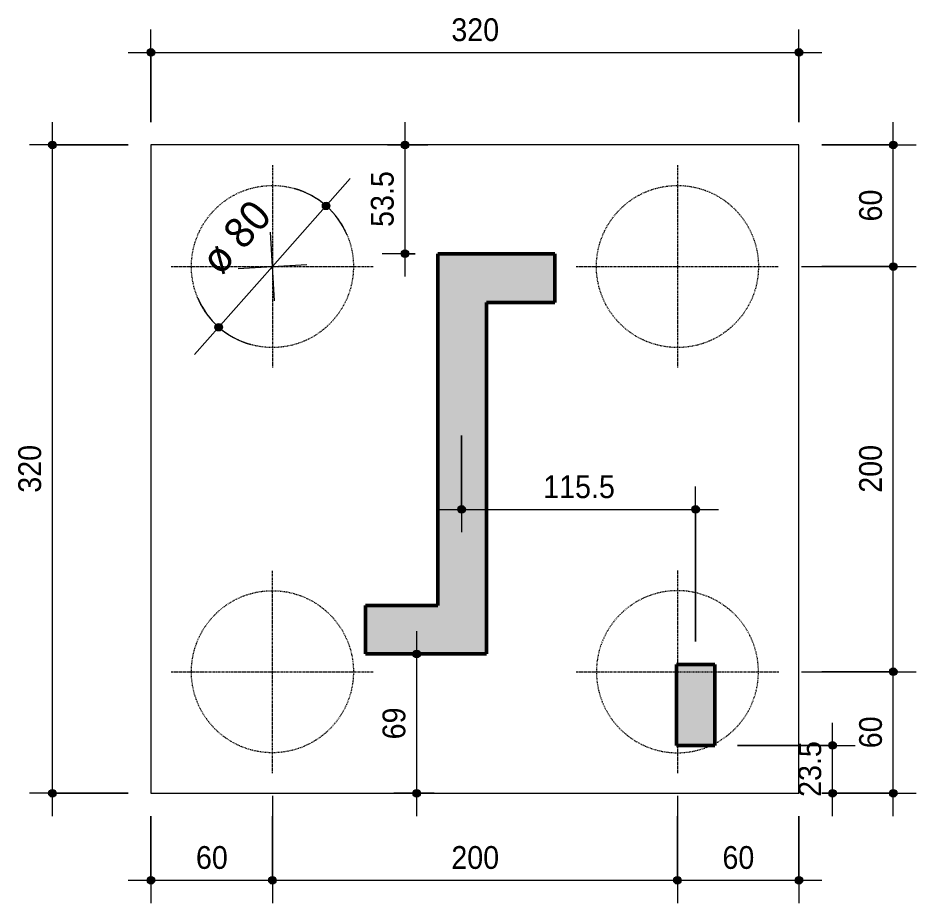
# Model space of a CAD drawing. Header units: centimetres. Extents: x -3523 to 38560, y -3196 to 88043.
# Drawn here: x 17950 to 18393.5, y 386.7 to 823.5 of the extents above; entities that cross this region are included whole.
import ezdxf

# ---------------------------------------------------------------- set-up
doc = ezdxf.new("R2010")
doc.units = ezdxf.units.CM
doc.linetypes.add('Hidden', pattern=[0.714375, 0.47625, -0.238125])
doc.linetypes.add('Traço', pattern=[0.635, 0.3175, -0.3175])
for name, color, linetype, lineweight in [('A-ANNO-DIMS', 7, 'Continuous', 9), ('A-ANNO-DIMS-75', 7, 'Continuous', 9), ('S-COLS', 7, 'Continuous', 25), ('S-FNDN', 7, 'Continuous', 25), ('S-FNDN-HDLN', 7, 'Traço', 18)]:
    doc.layers.add(name, color=color, linetype=linetype, lineweight=lineweight)
doc.styles.add('Arial_1', font='arial.ttf', dxfattribs={"width": 0.9, "height": 11.25})
doc.styles.add('Gadugi', font='gadugi.ttf', dxfattribs={"height": 15})
doc.dimstyles.new('PED_1_5mm_ESQ', dxfattribs={"dimscale": 30.48, "dimtxt": 11.477918, "dimasz": 0.492126, "dimexe": 0.369094, "dimexo": 0.369094, "dimgap": 0.073819, "dimtad": 1, "dimdec": 1, "dimrnd": 0.5, "dimdsep": 46, "dimtxsty": 'Arial_1', "dimblk1": 'DOTSMALL', "dimblk2": 'DOTSMALL', "dimsah": 1, "dimcen": 0.09, "dimdle": 0.369094, "dimazin": 0, "dimtfac": 1, "dimtdec": 4, "dimtix": 1, "dimtmove": 0, "dimatfit": 3, "dimfxl": 1, "dimtvp": 1, "dimtolj": 1, "dimtzin": 0, "dimarcsym": 2})
doc.dimstyles.new('PED_Diâmetro_-_2_5_mm_GADUGI_1', dxfattribs={"dimscale": 30.48, "dimtxt": 15.557435, "dimasz": 0.492126, "dimexe": 0.590551, "dimexo": 0, "dimgap": 0.369094, "dimtad": 1, "dimjust": 3, "dimrnd": 0.01, "dimdsep": 46, "dimtxsty": 'Gadugi', "dimblk1": 'DOTSMALL', "dimblk2": 'DOTSMALL', "dimsah": 1, "dimcen": 0.09, "dimdle": 0.590551, "dimazin": 0, "dimtfac": 1, "dimtdec": 4, "dimtix": 1, "dimtmove": 0, "dimatfit": 2, "dimfxl": 1, "dimtvp": 1, "dimtolj": 1, "dimtzin": 0, "dimarcsym": 2})

# ---------------------------------------------------------------- blocks, each defined once
blk = doc.blocks.new('PED_BLRET-4EST_R01_2019 - 320x320x170-3763708-DT013 - BL480B')
at = {"layer": 'S-FNDN', "linetype": 'Hidden', "lineweight": 18}
for p, q in [((-105, 30), (-105, -70)), ((95, 30), (95, -70)), ((-155, -20), (-55, -20)), ((45, -20), (145, -20)), ((-105, -270), (-105, -170)), ((95, -170), (95, -216.4)), ((-155, -220), (-55, -220)), ((45, -220), (94.49, -220)), ((113.49, -220), (145, -220)), ((95, -256.4), (95, -270))]:
    blk.add_line(p, q, dxfattribs=at)
at = {"layer": 'S-FNDN-HDLN'}
for p, q in [((95, -216.41), (95, -256.4)), ((94.5, -220), (113.49, -220))]:
    blk.add_line(p, q, dxfattribs=at)
for centre in [(-105, -20), (95, -20), (-105, -220)]:
    blk.add_circle(centre, 40, dxfattribs=at)
for start, end in [(360, 294.0883), (297.5931, 360), (294.1277, 297.586)]:
    blk.add_arc((95, -220), 40, start, end, dxfattribs=at)
blk = doc.blocks.new('DIMBLOCK354-DT013 - BL480B')
at = {"layer": 'A-ANNO-DIMS-75'}
h = blk.add_hatch(color=256, dxfattribs=at)
edge = h.paths.add_edge_path(flags=0)
edge.add_arc((17967.01, 760.85), 1.88, 0, 360)
h = blk.add_hatch(color=256, dxfattribs=at)
edge = h.paths.add_edge_path(flags=0)
edge.add_arc((17967.01, 440.85), 1.88, 0, 360)
for p, q in [((17967.01, 429.6), (17967.01, 772.1)), ((18004.39, 760.85), (17955.76, 760.85)), ((17967.01, 760.85), (18004.39, 760.85)), ((18004.39, 440.85), (17955.76, 440.85)), ((17967.01, 440.85), (18004.39, 440.85))]:
    blk.add_line(p, q, dxfattribs=at)
for centre in [(17967.01, 760.85), (17967.01, 440.85)]:
    blk.add_circle(centre, 1.88, dxfattribs=at)
at = {"layer": 'A-ANNO-DIMS-75', "color": 0, "insert": (17950.15, 589.19), "char_height": 11.25, "width": 27.9708, "attachment_point": 1, "rotation": 90, "line_spacing_factor": 0.941778, "style": 'Arial_1'}
blk.add_mtext('320', dxfattribs=at)
blk = doc.blocks.new('_DotSmall')
at = {"color": 0, "linetype": 'ByBlock', "const_width": 0.5}
blk.add_lwpolyline([(-0.0625, 0, 1), (0.0625, 0, 1)], format="xyb", close=True, dxfattribs=at)
blk = doc.blocks.new('DIMBLOCK355-DT013 - BL480B')
at = {"layer": 'A-ANNO-DIMS-75'}
h = blk.add_hatch(color=256, dxfattribs=at)
edge = h.paths.add_edge_path(flags=0)
edge.add_arc((18015.64, 806.5), 1.88, 0, 360)
h = blk.add_hatch(color=256, dxfattribs=at)
edge = h.paths.add_edge_path(flags=0)
edge.add_arc((18335.64, 806.5), 1.88, 0, 360)
for p, q in [((18015.64, 772.1), (18015.64, 817.75)), ((18335.64, 772.1), (18335.64, 817.75)), ((18004.39, 806.5), (18346.89, 806.5)), ((18015.64, 806.5), (18015.64, 772.1)), ((18335.64, 806.5), (18335.64, 772.1))]:
    blk.add_line(p, q, dxfattribs=at)
for centre in [(18015.64, 806.5), (18335.64, 806.5)]:
    blk.add_circle(centre, 1.88, dxfattribs=at)
at = {"layer": 'A-ANNO-DIMS-75', "color": 0, "insert": (18163.99, 823.35), "char_height": 11.25, "width": 27.9708, "attachment_point": 1, "line_spacing_factor": 0.941778, "style": 'Arial_1'}
blk.add_mtext('320', dxfattribs=at)
blk = doc.blocks.new('DIMBLOCK356-DT013 - BL480B')
at = {"layer": 'A-ANNO-DIMS-75'}
h = blk.add_hatch(color=256, dxfattribs=at)
edge = h.paths.add_edge_path(flags=0)
edge.add_arc((18015.64, 397.93), 1.88, 0, 360)
h = blk.add_hatch(color=256, dxfattribs=at)
edge = h.paths.add_edge_path(flags=0)
edge.add_arc((18075.64, 397.93), 1.88, 0, 360)
for p, q in [((18075.64, 439.6), (18075.64, 386.68)), ((18015.64, 429.6), (18015.64, 386.68)), ((18015.64, 397.93), (18015.64, 429.6)), ((18075.64, 397.93), (18075.64, 429.6)), ((18004.39, 397.93), (18075.64, 397.93))]:
    blk.add_line(p, q, dxfattribs=at)
for centre in [(18015.64, 397.93), (18075.64, 397.93)]:
    blk.add_circle(centre, 1.88, dxfattribs=at)
at = {"layer": 'A-ANNO-DIMS-75', "color": 0, "insert": (18037.87, 414.79), "char_height": 11.25, "width": 18.6472, "attachment_point": 1, "line_spacing_factor": 0.941778, "style": 'Arial_1'}
blk.add_mtext('60', dxfattribs=at)
blk = doc.blocks.new('DIMBLOCK357-DT013 - BL480B')
at = {"layer": 'A-ANNO-DIMS-75'}
h = blk.add_hatch(color=256, dxfattribs=at)
edge = h.paths.add_edge_path(flags=0)
edge.add_arc((18075.64, 397.93), 1.88, 0, 360)
h = blk.add_hatch(color=256, dxfattribs=at)
edge = h.paths.add_edge_path(flags=0)
edge.add_arc((18275.64, 397.93), 1.88, 0, 360)
for p, q in [((18075.64, 439.6), (18075.64, 386.68)), ((18275.64, 439.6), (18275.64, 386.68)), ((18075.64, 397.93), (18075.64, 429.6)), ((18275.64, 397.93), (18275.64, 429.6)), ((18075.64, 397.93), (18275.64, 397.93))]:
    blk.add_line(p, q, dxfattribs=at)
for centre in [(18075.64, 397.93), (18275.64, 397.93)]:
    blk.add_circle(centre, 1.88, dxfattribs=at)
at = {"layer": 'A-ANNO-DIMS-75', "color": 0, "insert": (18163.99, 414.79), "char_height": 11.25, "width": 27.9708, "attachment_point": 1, "line_spacing_factor": 0.941778, "style": 'Arial_1'}
blk.add_mtext('200', dxfattribs=at)
blk = doc.blocks.new('DIMBLOCK358-DT013 - BL480B')
at = {"layer": 'A-ANNO-DIMS-75'}
h = blk.add_hatch(color=256, dxfattribs=at)
edge = h.paths.add_edge_path(flags=0)
edge.add_arc((18275.64, 397.93), 1.88, 0, 360)
h = blk.add_hatch(color=256, dxfattribs=at)
edge = h.paths.add_edge_path(flags=0)
edge.add_arc((18335.64, 397.93), 1.88, 0, 360)
for p, q in [((18275.64, 439.6), (18275.64, 386.68)), ((18275.64, 397.93), (18275.64, 429.6)), ((18335.64, 429.6), (18335.64, 386.68)), ((18335.64, 397.93), (18335.64, 429.6)), ((18275.64, 397.93), (18346.89, 397.93))]:
    blk.add_line(p, q, dxfattribs=at)
for centre in [(18275.64, 397.93), (18335.64, 397.93)]:
    blk.add_circle(centre, 1.88, dxfattribs=at)
at = {"layer": 'A-ANNO-DIMS-75', "color": 0, "insert": (18297.87, 414.79), "char_height": 11.25, "width": 18.6472, "attachment_point": 1, "line_spacing_factor": 0.941778, "style": 'Arial_1'}
blk.add_mtext('60', dxfattribs=at)
blk = doc.blocks.new('DIMBLOCK359-DT013 - BL480B')
at = {"layer": 'A-ANNO-DIMS-75'}
h = blk.add_hatch(color=256, dxfattribs=at)
edge = h.paths.add_edge_path(flags=0)
edge.add_arc((18382.22, 500.85), 1.88, 0, 360)
h = blk.add_hatch(color=256, dxfattribs=at)
edge = h.paths.add_edge_path(flags=0)
edge.add_arc((18382.22, 440.85), 1.88, 0, 360)
for p, q in [((18336.89, 500.85), (18393.47, 500.85)), ((18382.22, 500.85), (18346.89, 500.85)), ((18382.22, 429.6), (18382.22, 500.85)), ((18346.89, 440.85), (18393.47, 440.85)), ((18382.22, 440.85), (18346.89, 440.85))]:
    blk.add_line(p, q, dxfattribs=at)
for centre in [(18382.22, 500.85), (18382.22, 440.85)]:
    blk.add_circle(centre, 1.88, dxfattribs=at)
at = {"layer": 'A-ANNO-DIMS-75', "color": 0, "insert": (18365.36, 463.08), "char_height": 11.25, "width": 18.6472, "attachment_point": 1, "rotation": 90, "line_spacing_factor": 0.941778, "style": 'Arial_1'}
blk.add_mtext('60', dxfattribs=at)
blk = doc.blocks.new('DIMBLOCK360-DT013 - BL480B')
at = {"layer": 'A-ANNO-DIMS-75'}
h = blk.add_hatch(color=256, dxfattribs=at)
edge = h.paths.add_edge_path(flags=0)
edge.add_arc((18382.22, 700.85), 1.88, 0, 360)
h = blk.add_hatch(color=256, dxfattribs=at)
edge = h.paths.add_edge_path(flags=0)
edge.add_arc((18382.22, 500.85), 1.88, 0, 360)
for p, q in [((18336.89, 700.85), (18393.47, 700.85)), ((18382.22, 700.85), (18346.89, 700.85)), ((18382.22, 500.85), (18382.22, 700.85)), ((18336.89, 500.85), (18393.47, 500.85)), ((18382.22, 500.85), (18346.89, 500.85))]:
    blk.add_line(p, q, dxfattribs=at)
for centre in [(18382.22, 700.85), (18382.22, 500.85)]:
    blk.add_circle(centre, 1.88, dxfattribs=at)
at = {"layer": 'A-ANNO-DIMS-75', "color": 0, "insert": (18365.36, 589.19), "char_height": 11.25, "width": 27.9708, "attachment_point": 1, "rotation": 90, "line_spacing_factor": 0.941778, "style": 'Arial_1'}
blk.add_mtext('200', dxfattribs=at)
blk = doc.blocks.new('DIMBLOCK361-DT013 - BL480B')
at = {"layer": 'A-ANNO-DIMS-75'}
h = blk.add_hatch(color=256, dxfattribs=at)
edge = h.paths.add_edge_path(flags=0)
edge.add_arc((18382.22, 760.85), 1.88, 0, 360)
h = blk.add_hatch(color=256, dxfattribs=at)
edge = h.paths.add_edge_path(flags=0)
edge.add_arc((18382.22, 700.85), 1.88, 0, 360)
for p, q in [((18382.22, 700.85), (18382.22, 772.1)), ((18346.89, 760.85), (18393.47, 760.85)), ((18382.22, 760.85), (18346.89, 760.85)), ((18336.89, 700.85), (18393.47, 700.85)), ((18382.22, 700.85), (18346.89, 700.85))]:
    blk.add_line(p, q, dxfattribs=at)
for centre in [(18382.22, 760.85), (18382.22, 700.85)]:
    blk.add_circle(centre, 1.88, dxfattribs=at)
at = {"layer": 'A-ANNO-DIMS-75', "color": 0, "insert": (18365.36, 723.08), "char_height": 11.25, "width": 18.6472, "attachment_point": 1, "rotation": 90, "line_spacing_factor": 0.941778, "style": 'Arial_1'}
blk.add_mtext('60', dxfattribs=at)
blk = doc.blocks.new('DIMBLOCK362-DT013 - BL480B')
at = {"layer": 'A-ANNO-DIMS-75'}
h = blk.add_hatch(color=256, dxfattribs=at)
edge = h.paths.add_edge_path(flags=0)
edge.add_arc((18102.16, 730.79), 1.87, 0, 360)
h = blk.add_hatch(color=256, dxfattribs=at)
edge = h.paths.add_edge_path(flags=0)
edge.add_arc((18049.12, 670.9), 1.87, 0, 360)
for p, q in [((18075.64, 700.85), (18114.1, 744.27)), ((18076.67, 683.91), (18074.61, 717.79)), ((18075.64, 700.85), (18037.18, 657.43)), ((18058.7, 699.82), (18092.58, 701.87))]:
    blk.add_line(p, q, dxfattribs=at)
for centre in [(18102.16, 730.79), (18049.12, 670.9)]:
    blk.add_circle(centre, 1.87, dxfattribs=at)
for start, end in [(22.6858, 74.252), (202.6858, 254.252)]:
    blk.add_arc((18075.64, 700.85), 40, start, end, dxfattribs=at)
at = {"layer": 'A-ANNO-DIMS-75', "color": 0, "insert": (18038.86, 705.83), "char_height": 15, "width": 49.5798, "attachment_point": 1, "rotation": 48.4689, "line_spacing_factor": 1.02016, "style": 'Gadugi'}
blk.add_mtext('ø 80', dxfattribs=at)
blk = doc.blocks.new('DIMBLOCK363-DT013 - BL480B')
at = {"layer": 'A-ANNO-DIMS-75'}
h = blk.add_hatch(color=256, dxfattribs=at)
edge = h.paths.add_edge_path(flags=0)
edge.add_arc((18169.05, 580.94), 1.88, 0, 360)
h = blk.add_hatch(color=256, dxfattribs=at)
edge = h.paths.add_edge_path(flags=0)
edge.add_arc((18284.63, 580.94), 1.88, 0, 360)
for p, q in [((18169.05, 617.45), (18169.05, 569.69)), ((18169.05, 580.94), (18169.05, 617.45)), ((18284.63, 515.7), (18284.63, 592.19)), ((18157.8, 580.94), (18295.88, 580.94)), ((18284.63, 580.94), (18284.63, 515.7))]:
    blk.add_line(p, q, dxfattribs=at)
for centre in [(18169.05, 580.94), (18284.63, 580.94)]:
    blk.add_circle(centre, 1.88, dxfattribs=at)
at = {"layer": 'A-ANNO-DIMS-75', "color": 0, "insert": (18209.36, 597.79), "char_height": 11.25, "width": 41.9562, "attachment_point": 1, "line_spacing_factor": 0.941778, "style": 'Arial_1'}
blk.add_mtext('115.5', dxfattribs=at)
blk = doc.blocks.new('DIMBLOCK364-DT013 - BL480B')
at = {"layer": 'A-ANNO-DIMS-75'}
h = blk.add_hatch(color=256, dxfattribs=at)
edge = h.paths.add_edge_path(flags=0)
edge.add_arc((18352.22, 464.45), 1.88, 0, 360)
h = blk.add_hatch(color=256, dxfattribs=at)
edge = h.paths.add_edge_path(flags=0)
edge.add_arc((18352.22, 440.85), 1.88, 0, 360)
for p, q in [((18352.22, 429.6), (18352.22, 475.7)), ((18305.38, 464.45), (18363.47, 464.45)), ((18352.22, 464.45), (18305.38, 464.45)), ((18346.89, 440.85), (18363.47, 440.85)), ((18352.22, 440.85), (18346.89, 440.85))]:
    blk.add_line(p, q, dxfattribs=at)
for centre in [(18352.22, 464.45), (18352.22, 440.85)]:
    blk.add_circle(centre, 1.88, dxfattribs=at)
at = {"layer": 'A-ANNO-DIMS-75', "color": 0, "insert": (18335.36, 439.05), "char_height": 11.25, "width": 32.6326, "attachment_point": 1, "rotation": 90, "line_spacing_factor": 0.941778, "style": 'Arial_1'}
blk.add_mtext('23.5', dxfattribs=at)
blk = doc.blocks.new('DIMBLOCK365-DT013 - BL480B')
at = {"layer": 'A-ANNO-DIMS-75'}
h = blk.add_hatch(color=256, dxfattribs=at)
edge = h.paths.add_edge_path(flags=0)
edge.add_arc((18141.1, 760.85), 1.88, 0, 360)
h = blk.add_hatch(color=256, dxfattribs=at)
edge = h.paths.add_edge_path(flags=0)
edge.add_arc((18141.1, 707.12), 1.88, 0, 360)
for p, q in [((18141.1, 772.1), (18141.1, 695.87)), ((18132.5, 760.85), (18152.35, 760.85)), ((18141.1, 760.85), (18132.5, 760.85)), ((18146.13, 707.12), (18129.85, 707.12)), ((18141.1, 707.12), (18146.13, 707.12))]:
    blk.add_line(p, q, dxfattribs=at)
for centre in [(18141.1, 760.85), (18141.1, 707.12)]:
    blk.add_circle(centre, 1.88, dxfattribs=at)
at = {"layer": 'A-ANNO-DIMS-75', "color": 0, "insert": (18124.25, 720.39), "char_height": 11.25, "width": 32.6326, "attachment_point": 1, "rotation": 90, "line_spacing_factor": 0.941778, "style": 'Arial_1'}
blk.add_mtext('53.5', dxfattribs=at)
blk = doc.blocks.new('DIMBLOCK366-DT013 - BL480B')
at = {"layer": 'A-ANNO-DIMS-75'}
h = blk.add_hatch(color=256, dxfattribs=at)
edge = h.paths.add_edge_path(flags=0)
edge.add_arc((18146.88, 509.62), 1.88, 0, 360)
h = blk.add_hatch(color=256, dxfattribs=at)
edge = h.paths.add_edge_path(flags=0)
edge.add_arc((18146.88, 440.85), 1.88, 0, 360)
for p, q in [((18146.88, 429.6), (18146.88, 520.87)), ((18155.48, 509.62), (18135.63, 509.62)), ((18146.88, 509.62), (18155.48, 509.62)), ((18155.48, 440.85), (18135.63, 440.85)), ((18146.88, 440.85), (18155.48, 440.85))]:
    blk.add_line(p, q, dxfattribs=at)
for centre in [(18146.88, 509.62), (18146.88, 440.85)]:
    blk.add_circle(centre, 1.88, dxfattribs=at)
at = {"layer": 'A-ANNO-DIMS-75', "color": 0, "insert": (18130.02, 467.46), "char_height": 11.25, "width": 18.6472, "attachment_point": 1, "rotation": 90, "line_spacing_factor": 0.941778, "style": 'Arial_1'}
blk.add_mtext('69', dxfattribs=at)

msp = doc.modelspace()

# ---------------------------------------------------------------- hatches: boundary and pattern name
at = {"layer": 'S-COLS', "true_color": 0x808080}
for points in [[(18181.384, 509.619), (18181.384, 683.119), (18215.134, 683.119), (18215.134, 707.119), (18157.384, 707.119), (18157.384, 533.551), (18121.634, 533.551), (18121.634, 509.619), (18157.384, 509.619)], [(18294.134, 464.446), (18294.134, 504.446), (18275.134, 504.446), (18275.134, 464.446)]]:
    msp.add_hatch(color=8, dxfattribs=at).paths.add_polyline_path(points, flags=0)

# ---------------------------------------------------------------- linework, layer by layer
at = {"layer": 'S-COLS', "lineweight": 50}
for p, q in [((18215.134, 707.119), (18157.384, 707.119)), ((18157.384, 707.119), (18157.384, 533.551)), ((18215.134, 683.119), (18215.134, 707.119)), ((18181.384, 509.619), (18181.384, 683.119)), ((18181.384, 683.119), (18215.134, 683.119)), ((18121.634, 533.551), (18121.634, 509.619)), ((18157.384, 533.551), (18121.634, 533.551)), ((18121.634, 509.619), (18181.384, 509.619)), ((18294.134, 504.446), (18275.134, 504.446)), ((18275.134, 504.446), (18275.134, 464.446)), ((18294.134, 464.446), (18294.134, 504.446)), ((18275.134, 464.446), (18294.134, 464.446))]:
    msp.add_line(p, q, dxfattribs=at)
at = {"layer": 'S-FNDN', "lineweight": 18}
for p, q in [((18156.827, 760.848), (18015.64, 760.848)), ((18015.64, 760.848), (18015.64, 440.848)), ((18175.827, 760.848), (18156.827, 760.848)), ((18335.64, 760.848), (18175.827, 760.848)), ((18335.64, 440.848), (18335.64, 760.848)), ((18015.64, 440.848), (18039.485, 440.848)), ((18039.485, 440.848), (18058.485, 440.848)), ((18058.485, 440.848), (18156.827, 440.848)), ((18156.827, 440.848), (18175.827, 440.848)), ((18175.827, 440.848), (18198.45, 440.848)), ((18198.45, 440.848), (18301.664, 440.848)), ((18301.664, 440.848), (18320.664, 440.848)), ((18320.664, 440.848), (18335.64, 440.848))]:
    msp.add_line(p, q, dxfattribs=at)

# ---------------------------------------------------------------- block references
at = {"layer": 'S-FNDN', "linetype": 'Traço', "lineweight": 18}
msp.add_blockref('PED_BLRET-4EST_R01_2019 - 320x320x170-3763708-DT013 - BL480B', (18180.64, 720.848), dxfattribs=at)

# ---------------------------------------------------------------- dimensions: what is measured, and where the dimension line sits
at = {"layer": 'A-ANNO-DIMS'}
for base, p1, p2, override, picture, middle in [((18335.64, 806.499), (18015.64, 760.848), (18335.64, 760.848), {"dimpost": '<>', "dimfxl": 320}, 'DIMBLOCK355-DT013 - BL480B', (18175.64, 814.497)), ((18284.634, 580.94), (18169.046, 628.702), (18284.634, 504.446), {"dimpost": '<>', "dimfxl": 169.706275}, 'DIMBLOCK363-DT013 - BL480B', (18226.84, 588.934)), ((18075.64, 397.935), (18015.64, 440.848), (18075.64, 450.848), {"dimpost": '<>', "dimfxl": 60.827625}, 'DIMBLOCK356-DT013 - BL480B', (18045.64, 405.929)), ((18275.64, 397.935), (18075.64, 450.848), (18275.64, 450.848), {"dimpost": '<>', "dimfxl": 200}, 'DIMBLOCK357-DT013 - BL480B', (18175.64, 405.929)), ((18335.64, 397.935), (18275.64, 450.848), (18335.64, 440.848), {"dimpost": '<>', "dimfxl": 60.827625}, 'DIMBLOCK358-DT013 - BL480B', (18305.64, 405.929))]:
    dim = msp.add_linear_dim(base=base, p1=p1, p2=p2, dimstyle='PED_1_5mm_ESQ', override=override, dxfattribs=at)
    dim.commit()
    dim.dimension.update_dxf_attribs({"geometry": picture, "text_midpoint": middle})
for base, p1, p2, override, picture, middle in [((17967.007, 760.848), (18015.64, 440.848), (18015.64, 760.848), {"dimpost": '<>', "dimfxl": 320}, 'DIMBLOCK354-DT013 - BL480B', (17959.009, 600.848)), ((18141.101, 707.119), (18143.752, 760.848), (18157.384, 707.119), {"dimpost": '<>', "dimfxl": 55.431121}, 'DIMBLOCK365-DT013 - BL480B', (18133.103, 733.984)), ((18382.218, 760.848), (18325.64, 700.848), (18335.64, 760.848), {"dimpost": '<>', "dimfxl": 60.827625}, 'DIMBLOCK361-DT013 - BL480B', (18374.224, 730.848)), ((18382.218, 700.848), (18325.64, 500.848), (18325.64, 700.848), {"dimpost": '<>', "dimfxl": 200}, 'DIMBLOCK360-DT013 - BL480B', (18374.224, 600.848)), ((18146.879, 509.619), (18144.228, 440.848), (18144.228, 509.619), {"dimpost": '<>', "dimfxl": 68.771309}, 'DIMBLOCK366-DT013 - BL480B', (18138.885, 475.234)), ((18382.218, 500.848), (18335.64, 440.848), (18325.64, 500.848), {"dimpost": '<>', "dimfxl": 60.827625}, 'DIMBLOCK359-DT013 - BL480B', (18374.224, 470.848)), ((18352.218, 464.446), (18335.64, 440.848), (18294.134, 464.446), {"dimpost": '<>', "dimfxl": 47.744769}, 'DIMBLOCK364-DT013 - BL480B', (18344.22, 452.647))]:
    dim = msp.add_linear_dim(base=base, p1=p1, p2=p2, angle=90, dimstyle='PED_1_5mm_ESQ', override=override, dxfattribs=at)
    dim.commit()
    dim.dimension.update_dxf_attribs({"geometry": picture, "text_midpoint": middle})
dim = msp.add_diameter_dim_2p(p1=(18102.161, 730.792), p2=(18049.119, 670.904), dimstyle='PED_Diâmetro_-_2_5_mm_GADUGI_1', override={"dimpost": 'ø<>'}, dxfattribs=at)
dim.commit()
dim.dimension.update_dxf_attribs({"geometry": 'DIMBLOCK362-DT013 - BL480B', "text_midpoint": (18061.188, 713.647)})

doc.saveas('drawing.dxf')
